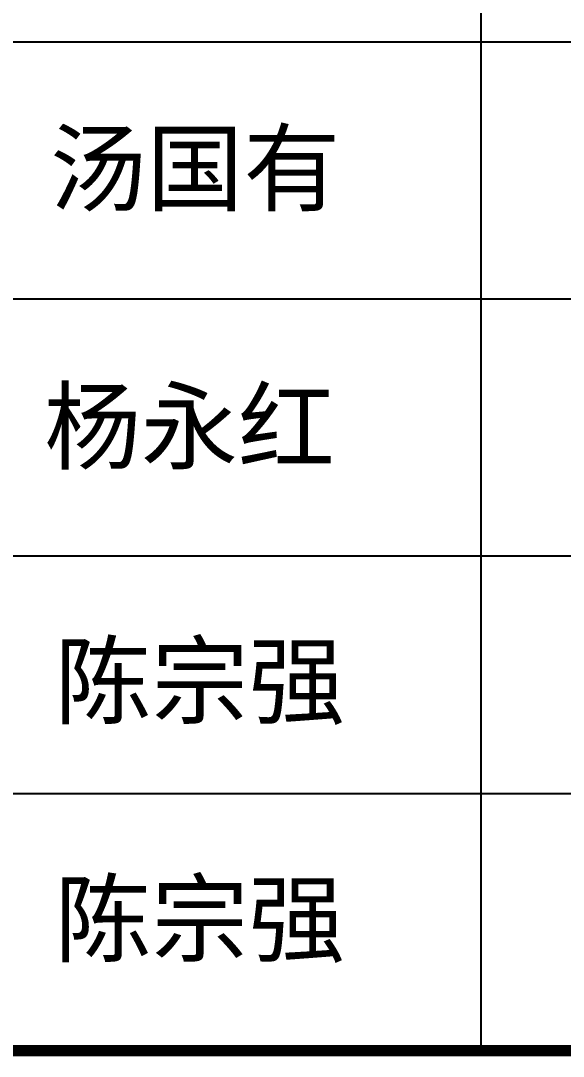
# Model space of a CAD drawing. Extents: x -2746917 to -971774, y -3334247 to -3250358.
# Drawn here: x -2190024 to -2188344, y -3309676 to -3306468 of the extents above; entities that cross this region are included whole.
import ezdxf

# ---------------------------------------------------------------- set-up
doc = ezdxf.new("R2010")
doc.units = 0
doc.header["$LTSCALE"] = 1000
doc.header["$MEASUREMENT"] = 0
doc.layers.get('0').update_dxf_attribs({"linetype": 'CONTINUOUS'})
doc.layers.add('PUB_TEXT', color=7, linetype='CONTINUOUS')
doc.layers.add('PUB_TITLE', color=4, linetype='CONTINUOUS')
doc.styles.add('STYLE1', font='simhei.ttf', dxfattribs={"width": 0.8})

# ---------------------------------------------------------------- blocks, each defined once
blk = doc.blocks.new('A$C28727B96')
at = {"layer": 'PUB_TITLE', "color": 4}
for p, q in [((-443.7, 8605.6), (-443.7, 2238)), ((-3727.7, 5363), (1504.4, 5363)), ((-3727.7, 4567), (1504.4, 4567)), ((-3727.7, 3771.1), (1504.4, 3771.1)), ((-3727.7, 3034), (1504.4, 3034))]:
    blk.add_line(p, q, dxfattribs=at)
at = {"layer": 'PUB_TITLE', "color": 4, "const_width": 35.2}
blk.add_lwpolyline([(-3727.7, 2238), (1504.4, 2238), (1504.4, 8605.6), (-3727.7, 8605.6)], close=True, dxfattribs=at)
at = {"layer": 'PUB_TEXT', "style": 'STYLE1'}
for s, p in [('汤国有', (-1778.5, 4861.4)), ('杨永红', (-1795.7, 4061.8)), ('陈宗强', (-1763.4, 3273)), ('陈宗强', (-1763.4, 2535.9))]:
    blk.add_text(s, height=220, dxfattribs=at).set_placement(p)

msp = doc.modelspace()

# ---------------------------------------------------------------- block references
at = {"ltscale": 1.5}
msp.add_blockref('A$C28727B96', (-2188156.21, -3311896.69), dxfattribs=at)

doc.saveas('drawing.dxf')
